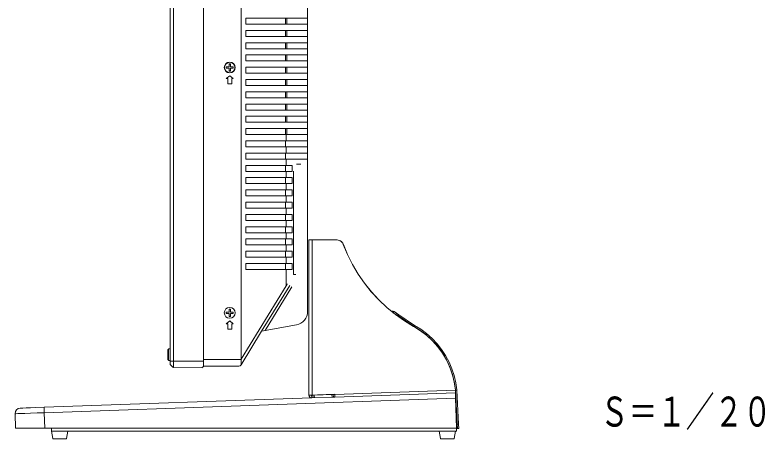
# Model space of a CAD drawing. Units: millimetres, scale not verified. Extents: x -63 to 62, y -56 to 57.
# Drawn here: x 21.47 to 49.03, y 0.03 to 15.59 of the extents above; entities that cross this region are included whole.
import ezdxf
from ezdxf.enums import TextEntityAlignment as Align

# ---------------------------------------------------------------- set-up
doc = ezdxf.new("R2010")
doc.units = ezdxf.units.MM
doc.header["$LTSCALE"] = 0.125
doc.layers.add('0-3_TOUROKU', color=7, linetype='Continuous')
doc.layers.add('0-5_GAIKEI', color=1, linetype='Continuous', lineweight=18)
doc.styles.add('ＭＳ ゴシック', font='')
doc.styles.get('ＭＳ ゴシック').set_extended_font_data('MS Gothic')

msp = doc.modelspace()

# ---------------------------------------------------------------- linework, layer by layer
at = {"layer": '0-5_GAIKEI'}
for p, q in [((27.2875, 2.6626), (27.2875, 30.6691)), ((28.391, 2.6933), (28.391, 30.6401)), ((29.9481, 15.4766), (32.2169, 15.4766)), ((29.9481, 15.2561), (29.9481, 15.4766)), ((31.4033, 15.2599), (31.4033, 15.4728)), ((31.4504, 15.2599), (31.4504, 15.4728)), ((32.2169, 15.2561), (29.9481, 15.2561)), ((29.9481, 15.0265), (32.2169, 15.0265)), ((29.9481, 14.806), (29.9481, 15.0265)), ((31.4033, 14.8098), (31.4033, 15.0227)), ((31.4504, 14.8098), (31.4504, 15.0227)), ((32.2169, 14.806), (29.9481, 14.806)), ((29.9481, 14.5764), (32.2169, 14.5764)), ((29.9481, 14.3559), (29.9481, 14.5764)), ((32.2169, 14.3559), (29.9481, 14.3559)), ((31.4033, 14.3597), (31.4033, 14.5726)), ((31.4504, 14.3597), (31.4504, 14.5726)), ((29.9481, 14.1263), (32.2169, 14.1263)), ((29.9481, 13.9058), (29.9481, 14.1263)), ((31.4033, 13.9096), (31.4033, 14.1225)), ((31.4504, 13.9096), (31.4504, 14.1225)), ((29.3812, 13.796), (29.3312, 13.796)), ((29.3312, 13.796), (29.3312, 13.691)), ((29.3812, 13.691), (29.3812, 13.796)), ((32.2169, 13.9058), (29.9481, 13.9058)), ((29.3312, 13.691), (29.2262, 13.691)), ((29.2262, 13.691), (29.2262, 13.641)), ((29.2262, 13.641), (29.3312, 13.641)), ((29.3312, 13.641), (29.3312, 13.5359)), ((29.3312, 13.5359), (29.3812, 13.5359)), ((29.4863, 13.691), (29.3812, 13.691)), ((29.3812, 13.641), (29.4863, 13.641)), ((29.3812, 13.5359), (29.3812, 13.641)), ((29.4863, 13.641), (29.4863, 13.691)), ((29.9481, 13.6762), (32.2169, 13.6761)), ((29.9481, 13.4557), (29.9481, 13.6762)), ((31.4033, 13.4595), (31.4033, 13.6724)), ((31.4504, 13.4595), (31.4504, 13.6724)), ((29.3562, 13.3659), (29.2312, 13.2659)), ((29.2312, 13.2659), (29.2812, 13.2659)), ((29.2812, 13.2659), (29.2812, 13.0658)), ((29.4813, 13.2659), (29.3562, 13.3659)), ((29.4313, 13.2659), (29.4813, 13.2659)), ((29.4313, 13.0658), (29.4313, 13.2659)), ((32.2169, 13.4557), (29.9481, 13.4557)), ((29.2812, 13.0658), (29.4313, 13.0658)), ((29.9481, 13.2261), (32.2169, 13.226)), ((29.9481, 13.0056), (29.9481, 13.2261)), ((32.2169, 13.0056), (29.9481, 13.0056)), ((31.4033, 13.0094), (31.4033, 13.2223)), ((31.4504, 13.0094), (31.4504, 13.2223)), ((29.9481, 12.776), (32.2169, 12.7759)), ((29.9481, 12.5555), (29.9481, 12.776)), ((31.4033, 12.5593), (31.4033, 12.7722)), ((31.4504, 12.5593), (31.4504, 12.7722)), ((32.2169, 12.5555), (29.9481, 12.5555)), ((29.9481, 12.3259), (32.2169, 12.3258)), ((29.9481, 12.1054), (29.9481, 12.3259)), ((31.4033, 12.1091), (31.4033, 12.3221)), ((31.4504, 12.1092), (31.4504, 12.3221)), ((32.2169, 12.1054), (29.9481, 12.1054)), ((29.9481, 11.6553), (29.9481, 11.8758)), ((29.9481, 11.8758), (32.2169, 11.8757)), ((31.4033, 11.659), (31.4033, 11.872)), ((31.4504, 11.659), (31.4504, 11.872)), ((32.2169, 11.6553), (29.9481, 11.6553)), ((29.9481, 11.2051), (29.9481, 11.4257)), ((29.9481, 11.4257), (32.2169, 11.4256)), ((31.4033, 11.2089), (31.4033, 11.4219)), ((31.4504, 11.2089), (31.4504, 11.4219)), ((32.2169, 11.2052), (29.9481, 11.2051)), ((31.4243, 11.2051), (31.4243, 10.9755)), ((29.9481, 10.755), (29.9481, 10.9755)), ((29.9481, 10.9755), (32.2169, 10.9755)), ((31.4033, 10.9718), (29.9481, 10.9718)), ((32.2169, 10.755), (29.9481, 10.755)), ((31.4033, 10.7588), (31.4033, 10.9718)), ((31.4243, 10.755), (31.4243, 10.5254)), ((29.9481, 10.3049), (29.9481, 10.5254)), ((29.9481, 10.5254), (32.2169, 10.5254)), ((31.4033, 10.3087), (31.4033, 10.5216)), ((32.2169, 10.3049), (29.9481, 10.3049)), ((31.4243, 10.3049), (31.4243, 10.0753)), ((29.9481, 9.8548), (29.9481, 10.0753)), ((29.9481, 10.0753), (31.6527, 10.0753)), ((31.4033, 9.8586), (31.4033, 10.0715)), ((31.6527, 10.0753), (31.6527, 9.8549)), ((31.9718, 10.1151), (31.815, 10.1151)), ((31.6527, 9.8549), (29.9481, 9.8548)), ((31.4243, 9.8548), (31.4243, 9.6252)), ((31.6993, 9.865), (31.6993, 6.0705)), ((29.9481, 9.4047), (29.9481, 9.6252)), ((29.9481, 9.6252), (31.6527, 9.6252)), ((31.6527, 9.4047), (29.9481, 9.4047)), ((31.4033, 9.4085), (31.4033, 9.6214)), ((31.4243, 9.4047), (31.4243, 9.1751)), ((31.6527, 9.6252), (31.6527, 9.4047)), ((29.9481, 8.9546), (29.9481, 9.1751)), ((29.9481, 9.1751), (31.6527, 9.1751)), ((31.4033, 8.9584), (31.4033, 9.1713)), ((31.6527, 9.1751), (31.6527, 8.9546)), ((31.6527, 8.9546), (29.9481, 8.9546)), ((31.4243, 8.9546), (31.4243, 8.725)), ((29.9481, 8.5045), (29.9481, 8.725)), ((29.9481, 8.725), (31.6527, 8.725)), ((31.4033, 8.5083), (31.4033, 8.7212)), ((31.6527, 8.725), (31.6527, 8.5045)), ((31.6527, 8.5045), (29.9481, 8.5045)), ((29.9481, 8.0544), (29.9481, 8.2749)), ((29.9481, 8.2749), (31.6527, 8.2748)), ((31.4033, 8.0582), (31.4033, 8.2711)), ((31.4243, 8.5045), (31.4243, 8.2749)), ((31.6527, 8.2748), (31.6527, 8.0544)), ((31.6527, 8.0544), (29.9481, 8.0544)), ((31.4243, 8.0544), (31.4243, 7.8248)), ((29.9481, 7.6043), (29.9481, 7.8248)), ((29.9481, 7.8248), (31.6527, 7.8247)), ((31.4033, 7.6081), (31.4033, 7.821)), ((31.6527, 7.8247), (31.6527, 7.6043)), ((31.6527, 7.6043), (29.9481, 7.6043)), ((31.4243, 7.6043), (31.4243, 7.3747)), ((29.9481, 7.1542), (29.9481, 7.3747)), ((29.9481, 7.3747), (31.6527, 7.3746)), ((31.4033, 7.1579), (31.4033, 7.3709)), ((31.6527, 7.3746), (31.6527, 7.1542)), ((32.2669, 1.6419), (32.2669, 7.3383)), ((32.2669, 7.3383), (33.2959, 7.3383)), ((32.3887, 1.6476), (32.3887, 7.3383)), ((33.339, 7.3345), (33.2959, 7.3383)), ((33.2985, 7.3383), (33.3416, 7.3345)), ((33.3808, 7.3234), (33.339, 7.3345)), ((33.3416, 7.3345), (33.3834, 7.3234)), ((33.4201, 7.3052), (33.3808, 7.3234)), ((33.3834, 7.3234), (33.4227, 7.3052)), ((33.4556, 7.2806), (33.4201, 7.3052)), ((33.4227, 7.3052), (33.4583, 7.2806)), ((33.4864, 7.2501), (33.4556, 7.2806)), ((33.4583, 7.2806), (33.489, 7.2501)), ((33.5114, 7.2148), (33.4864, 7.2501)), ((33.489, 7.2501), (33.5141, 7.2148)), ((33.53, 7.1758), (33.5114, 7.2148)), ((33.5141, 7.2148), (33.5327, 7.1758)), ((33.6853, 6.8008), (33.53, 7.1758)), ((33.5327, 7.1758), (33.53, 7.1758)), ((33.6879, 6.8008), (33.5327, 7.1758)), ((31.6527, 7.1542), (29.9481, 7.1542)), ((29.9481, 6.704), (29.9481, 6.9246)), ((29.9481, 6.9246), (31.6527, 6.9245)), ((31.4033, 6.7078), (31.4033, 6.9208)), ((31.4243, 7.1542), (31.4243, 6.9246)), ((31.6527, 6.9245), (31.6527, 6.7041)), ((31.6527, 6.7041), (29.9481, 6.704)), ((31.4243, 6.704), (31.4243, 6.4744)), ((33.8667, 6.4375), (33.6853, 6.8008)), ((33.8693, 6.4375), (33.6879, 6.8008)), ((29.9481, 6.2539), (29.9481, 6.4744)), ((29.9481, 6.4744), (31.6527, 6.4744)), ((31.4033, 6.2577), (31.4033, 6.4707)), ((31.6527, 6.4744), (31.6527, 6.254)), ((34.0733, 6.088), (33.8667, 6.4375)), ((34.0759, 6.088), (33.8693, 6.4375)), ((31.6527, 6.254), (29.9481, 6.2539)), ((31.4243, 6.2539), (31.4243, 5.6589)), ((31.6993, 6.0707), (31.7837, 6.0707)), ((34.304, 5.7539), (34.0733, 6.088)), ((34.3066, 5.7539), (34.0759, 6.088)), ((31.4243, 5.6589), (29.7709, 2.9677)), ((31.5601, 5.6637), (30.5295, 3.9862)), ((31.6401, 5.6113), (30.6562, 4.0099)), ((31.4652, 5.7202), (31.4243, 5.6589)), ((31.4684, 5.7249), (31.4652, 5.7202)), ((34.5577, 5.4369), (34.304, 5.7539)), ((34.5603, 5.4369), (34.3066, 5.7539)), ((34.8331, 5.1386), (34.5577, 5.4369)), ((34.8357, 5.1386), (34.5603, 5.4369)), ((35.1289, 4.8604), (34.8331, 5.1386)), ((35.1315, 4.8604), (34.8357, 5.1386)), ((29.2262, 4.6888), (29.2262, 4.6388)), ((29.3312, 4.6888), (29.2262, 4.6888)), ((29.3312, 4.7938), (29.3312, 4.6888)), ((29.3812, 4.7938), (29.3312, 4.7938)), ((29.3812, 4.6888), (29.3812, 4.7938)), ((29.4863, 4.6888), (29.3812, 4.6888)), ((29.4863, 4.6388), (29.4863, 4.6888)), ((35.4435, 4.6039), (35.1289, 4.8604)), ((35.4462, 4.6039), (35.1315, 4.8604)), ((35.292, 4.7296), (35.3494, 4.7296)), ((35.292, 4.7296), (35.3261, 4.7296)), ((35.3261, 4.7296), (35.3261, 4.7017)), ((35.3475, 4.7277), (35.3409, 4.6897)), ((35.3608, 4.7246), (35.3488, 4.6832)), ((35.3957, 4.7084), (35.3678, 4.6669)), ((35.3957, 4.7084), (35.4887, 4.6461)), ((29.2262, 4.6388), (29.3312, 4.6388)), ((29.3312, 4.6388), (29.3312, 4.5337)), ((29.3312, 4.5337), (29.3812, 4.5337)), ((29.3812, 4.5337), (29.3812, 4.6388)), ((29.3812, 4.6388), (29.4863, 4.6388)), ((35.3678, 4.6669), (35.3681, 4.6631)), ((35.3678, 4.6669), (35.4609, 4.6046)), ((35.7755, 4.3701), (35.4435, 4.6039)), ((35.7781, 4.3701), (35.4462, 4.6039)), ((35.4609, 4.6046), (35.4887, 4.6462)), ((35.463, 4.6033), (35.4609, 4.6046)), ((35.4612, 4.6008), (35.4612, 4.6008)), ((35.4914, 4.5843), (35.463, 4.6033)), ((35.4887, 4.6462), (35.4908, 4.6448)), ((35.4908, 4.6448), (35.5192, 4.6258)), ((35.5422, 4.5503), (35.4914, 4.5843)), ((35.5192, 4.6258), (35.57, 4.5919)), ((35.5422, 4.5503), (35.57, 4.5919)), ((35.5422, 4.5503), (36.1231, 4.1614)), ((35.57, 4.5919), (36.1492, 4.2041)), ((29.3562, 4.3637), (29.2312, 4.2637)), ((29.2312, 4.2637), (29.2812, 4.2637)), ((29.2812, 4.2637), (29.2812, 4.0636)), ((29.4813, 4.2637), (29.3562, 4.3637)), ((29.4313, 4.0636), (29.4313, 4.2637)), ((29.4313, 4.2637), (29.4813, 4.2637)), ((36.1232, 4.1604), (35.7755, 4.3701)), ((36.1141, 4.1675), (35.7781, 4.3701)), ((36.1492, 4.2041), (36.1231, 4.1614)), ((36.1231, 4.1614), (36.3693, 4.0085)), ((36.1232, 4.1604), (36.3478, 4.0222)), ((36.1232, 4.1604), (36.1234, 4.1604)), ((36.1492, 4.2041), (36.3775, 4.0635)), ((29.2812, 4.0636), (29.4313, 4.0636)), ((36.3478, 4.0222), (36.5594, 3.8649)), ((36.3693, 4.0085), (36.5997, 3.8324)), ((36.3775, 4.0635), (36.5926, 3.9033)), ((36.5594, 3.8649), (36.7564, 3.6895)), ((36.5926, 3.9033), (36.7929, 3.7247)), ((36.5997, 3.8324), (36.8121, 3.6349)), ((36.7564, 3.6895), (36.9372, 3.4976)), ((36.7929, 3.7247), (36.9764, 3.5295)), ((36.8121, 3.6349), (37.0044, 3.4176)), ((27.0769, 2.9364), (27.0769, 3.3183)), ((27.1019, 3.3183), (27.0769, 3.3183)), ((27.1019, 2.9164), (27.1019, 3.3382)), ((27.1019, 3.3382), (27.1669, 3.3382)), ((36.9372, 3.4976), (37.1004, 3.2905)), ((36.9764, 3.5295), (37.1422, 3.3189)), ((37.0044, 3.4176), (37.175, 3.1828)), ((37.1422, 3.3189), (37.2888, 3.0947)), ((37.1004, 3.2905), (37.2448, 3.0698)), ((37.175, 3.1828), (37.322, 2.9325)), ((37.2448, 3.0698), (37.3693, 2.8374)), ((37.2888, 3.0947), (37.4152, 2.8582)), ((27.0769, 2.9364), (27.1019, 2.9364)), ((27.1019, 2.9164), (27.1669, 2.9164)), ((27.1669, 2.8934), (28.391, 2.8934)), ((29.6865, 2.9534), (28.391, 2.9534)), ((29.7718, 2.9507), (29.6865, 2.9534)), ((37.322, 2.9325), (37.4441, 2.6694)), ((37.3693, 2.8374), (37.4729, 2.5949)), ((37.4152, 2.8582), (37.5201, 2.612)), ((37.4441, 2.6694), (37.5402, 2.3956)), ((37.4729, 2.5949), (37.5549, 2.3442)), ((37.5201, 2.612), (37.6032, 2.3577)), ((37.5402, 2.3956), (37.6094, 2.1142)), ((37.5549, 2.3442), (37.6144, 2.0873)), ((37.6032, 2.3577), (37.6635, 2.0972)), ((37.6094, 2.1142), (37.6511, 1.8274)), ((37.6144, 2.0873), (37.6498, 1.8361)), ((37.6635, 2.0972), (37.7008, 1.8322)), ((32.2669, 1.6434), (33.2127, 1.6764)), ((32.3669, 1.6419), (33.2129, 1.6714)), ((32.848, 1.6587), (32.8478, 1.6636)), ((32.9478, 1.6671), (32.9479, 1.6622)), ((33.1129, 1.668), (33.1164, 1.568)), ((33.1629, 1.6697), (33.1664, 1.5698)), ((33.2127, 1.6764), (33.2137, 1.6491)), ((33.2129, 1.6714), (37.6512, 1.8264)), ((33.219, 1.5714), (37.6547, 1.7263)), ((37.6471, 1.7108), (37.6468, 1.6924)), ((37.6468, 1.6924), (37.6469, 1.6675)), ((37.6469, 1.6675), (37.6473, 1.6372)), ((37.6477, 1.7222), (37.6471, 1.7108)), ((37.6486, 1.726), (37.6477, 1.7222)), ((37.6521, 1.6261), (37.6486, 1.726)), ((37.7009, 1.8322), (37.6511, 1.8274)), ((37.701, 1.8301), (37.6511, 1.8274)), ((37.6511, 1.8274), (37.7169, 0.5719)), ((37.6547, 1.7266), (37.6513, 1.8232)), ((37.6532, 1.7856), (37.6532, 1.7882)), ((37.6535, 1.7689), (37.6532, 1.7856)), ((37.6539, 1.7534), (37.6535, 1.7689)), ((37.6544, 1.7349), (37.6539, 1.7534)), ((37.6547, 1.7263), (37.6547, 1.7266)), ((22.5342, 1.1982), (32.3704, 1.5417)), ((22.536, 0.9984), (37.6503, 1.5262)), ((32.3669, 1.6434), (32.2669, 1.6434)), ((32.2669, 1.6419), (32.3669, 1.6419)), ((32.3913, 1.6476), (32.3669, 1.6434)), ((32.3669, 1.6419), (32.3669, 1.6434)), ((32.3704, 1.542), (32.3669, 1.6419)), ((32.3704, 1.542), (33.1664, 1.5698)), ((32.4134, 1.6435), (32.4168, 1.5436)), ((32.4481, 1.6497), (32.4482, 1.6447)), ((32.4633, 1.6453), (32.4668, 1.5453)), ((32.5482, 1.6482), (32.548, 1.6532)), ((33.1664, 1.5695), (33.219, 1.5714)), ((33.2146, 1.628), (33.2137, 1.6491)), ((33.2156, 1.6091), (33.2146, 1.628)), ((33.2166, 1.5932), (33.2156, 1.6091)), ((33.2175, 1.5813), (33.2166, 1.5932)), ((33.2183, 1.574), (33.2175, 1.5813)), ((33.219, 1.5714), (33.2183, 1.574)), ((37.6473, 1.6372), (37.648, 1.6027)), ((37.648, 1.6027), (37.649, 1.5652)), ((37.649, 1.5652), (37.6503, 1.5262)), ((37.6503, 1.5262), (37.6887, 0.427)), ((37.6529, 1.5262), (37.6503, 1.5262)), ((37.6513, 1.6162), (37.6512, 1.6043)), ((37.6512, 1.6043), (37.6513, 1.5885)), ((37.6516, 1.6236), (37.6513, 1.6162)), ((37.6513, 1.5885), (37.6517, 1.5695)), ((37.6521, 1.6261), (37.6516, 1.6236)), ((37.6521, 1.6239), (37.6516, 1.6239)), ((37.6517, 1.5695), (37.6522, 1.5484)), ((37.6517, 1.5675), (37.6647, 1.5682)), ((37.6522, 1.5484), (37.6529, 1.5262)), ((37.6529, 1.5262), (37.6913, 0.427)), ((37.6726, 1.4186), (37.6567, 1.4177)), ((21.6583, 1.1669), (21.6647, 1.1672)), ((21.6647, 1.1672), (21.6836, 1.1679)), ((21.6836, 1.1679), (21.758, 1.1707)), ((21.758, 1.1707), (21.8774, 1.175)), ((21.8774, 1.175), (22.035, 1.1807)), ((22.035, 1.1807), (22.222, 1.1873)), ((22.222, 1.1873), (22.5342, 1.1982)), ((22.5328, 1.183), (22.5325, 1.1646)), ((22.5325, 1.1646), (22.5326, 1.1397)), ((22.5326, 1.1397), (22.533, 1.1094)), ((22.5333, 1.1944), (22.5328, 1.183)), ((22.533, 1.1094), (22.5337, 1.0749)), ((22.5342, 1.1982), (22.5333, 1.1944)), ((37.662, 1.2676), (37.6804, 1.2686)), ((21.4654, 0.96), (21.4732, 0.9604)), ((21.4654, 0.96), (21.4841, 0.4265)), ((21.4732, 0.9604), (21.4963, 0.9613)), ((21.4963, 0.9613), (21.5654, 0.9639)), ((21.5654, 0.9639), (21.6538, 0.9671)), ((21.6538, 0.9671), (21.8242, 0.9733)), ((21.8242, 0.9733), (22.0363, 0.9808)), ((22.0363, 0.9808), (22.2781, 0.9893)), ((22.2781, 0.9893), (22.536, 0.9984)), ((22.5337, 1.0749), (22.5347, 1.0374)), ((37.7169, 0.5719), (37.7668, 0.5745)), ((37.7248, 0.4217), (37.7169, 0.5719)), ((21.484, 0.427), (22.5594, 0.427)), ((22.5594, 0.427), (37.6887, 0.427)), ((22.8019, 0.327), (22.8497, 0.0494)), ((22.8119, 0.327), (22.8019, 0.327)), ((22.8094, 0.4075), (22.8093, 0.427)), ((22.8095, 0.3887), (22.8094, 0.4075)), ((22.8097, 0.3714), (22.8095, 0.3887)), ((22.8101, 0.3563), (22.8097, 0.3714)), ((22.8105, 0.3438), (22.8101, 0.3563)), ((22.8109, 0.3346), (22.8105, 0.3438)), ((22.8114, 0.3289), (22.8109, 0.3346)), ((22.8119, 0.327), (22.8114, 0.3289)), ((37.2087, 0.327), (22.8119, 0.327)), ((23.4059, 0.3247), (23.3581, 0.0477)), ((37.0519, 0.324), (23.4059, 0.3247)), ((37.052, 0.3245), (37.0998, 0.0469)), ((37.4769, 0.327), (37.2087, 0.327)), ((37.4769, 0.327), (37.6887, 0.327)), ((37.652, 0.3245), (37.6041, 0.0469)), ((37.6866, 0.3249), (37.6519, 0.3251)), ((37.6888, 0.324), (37.6519, 0.324)), ((37.6888, 0.3249), (37.6866, 0.3249)), ((37.6887, 0.3271), (37.6887, 0.427)), ((37.6887, 0.427), (37.6913, 0.427)), ((37.6887, 0.327), (37.6887, 0.3271)), ((37.6888, 0.3271), (37.6888, 0.3249)), ((37.6897, 0.4718), (37.6962, 0.472)), ((37.6902, 0.4185), (37.6906, 0.4238)), ((37.6904, 0.4219), (37.6971, 0.422)), ((37.6906, 0.4238), (37.691, 0.4265)), ((37.6906, 0.4193), (37.6909, 0.4219)), ((37.6971, 0.422), (37.6962, 0.472)), ((37.6971, 0.422), (37.6973, 0.42)), ((37.7248, 0.4217), (37.7747, 0.4243)), ((37.7248, 0.4217), (37.7248, 0.4207)), ((37.7249, 0.4207), (37.725, 0.4188)), ((37.725, 0.4188), (37.7749, 0.4214)), ((37.725, 0.4188), (37.7251, 0.4178)), ((37.7251, 0.4178), (37.775, 0.4204)), ((37.7747, 0.4243), (37.7748, 0.4233)), ((37.7748, 0.4233), (37.7749, 0.4214)), ((37.7749, 0.4214), (37.775, 0.4204)), ((22.8686, 0.0353), (22.8712, 0.0352)), ((22.8686, 0.0353), (22.8706, 0.0353)), ((22.8706, 0.0353), (22.9047, 0.0354)), ((22.8712, 0.0352), (22.916, 0.0351)), ((22.9047, 0.0354), (23.0062, 0.0355)), ((22.9182, 0.0352), (22.916, 0.0353)), ((22.9364, 0.0352), (22.9182, 0.0352)), ((23.0195, 0.0351), (22.9364, 0.0352)), ((23.0062, 0.0355), (23.1401, 0.0355)), ((23.1648, 0.0351), (23.0195, 0.0351)), ((23.2599, 0.0352), (23.1648, 0.0351)), ((23.2937, 0.0352), (23.2599, 0.0352)), ((23.296, 0.0353), (23.2937, 0.0352)), ((23.296, 0.0351), (23.3433, 0.0353)), ((37.1166, 0.0345), (37.1146, 0.0345)), ((37.1172, 0.0345), (37.1146, 0.0345)), ((37.1232, 0.0344), (37.1166, 0.0345)), ((37.1171, 0.0345), (37.162, 0.0346)), ((37.162, 0.0343), (37.1232, 0.0344)), ((37.2991, 0.0347), (37.1558, 0.0346)), ((37.1642, 0.0345), (37.162, 0.0345)), ((37.171, 0.0344), (37.1642, 0.0345)), ((37.2174, 0.0344), (37.171, 0.0344)), ((37.3222, 0.0343), (37.2174, 0.0344)), ((37.2522, 0.0347), (37.3861, 0.0347)), ((37.4108, 0.0343), (37.3222, 0.0343)), ((37.3697, 0.0347), (37.5329, 0.0346)), ((37.5058, 0.0344), (37.4108, 0.0343)), ((37.5397, 0.0345), (37.5058, 0.0344)), ((37.5259, 0.0346), (37.5807, 0.0345)), ((37.542, 0.0345), (37.5397, 0.0345)), ((37.5532, 0.0344), (37.542, 0.0343)), ((37.5873, 0.0345), (37.5532, 0.0344)), ((37.5788, 0.0345), (37.5868, 0.0345)), ((37.5893, 0.0345), (37.5867, 0.0345)), ((37.5893, 0.0345), (37.5873, 0.0345))]:
    msp.add_line(p, q, dxfattribs=at)
at = {"layer": '0-5_GAIKEI', "color": 7}
for p, q in [((29.7709, 30.607), (29.7709, 2.7514)), ((27.1669, 2.7852), (27.1669, 30.5482)), ((32.2169, 4.7169), (32.2169, 28.5008)), ((30.5295, 3.9862), (31.8087, 4.2253)), ((30.5295, 3.9862), (29.7706, 2.751)), ((27.1813, 2.7501), (27.2526, 2.6775)), ((27.1813, 2.7501), (27.2526, 2.6775)), ((27.2874, 2.6626), (28.341, 2.6442)), ((28.391, 2.6933), (28.341, 2.6533)), ((29.6854, 2.7033), (28.391, 2.7033))]:
    msp.add_line(p, q, dxfattribs=at)
at = {"layer": '0-5_GAIKEI'}
for points in [[(37.701, 1.8301), (37.7668, 0.5745), (37.7747, 0.4243)], [(22.5347, 1.0374), (22.536, 0.9984), (22.5558, 0.4295)]]:
    msp.add_lwpolyline(points, dxfattribs=at)
for centre, radius in [((29.3562, 13.666), 0.2), ((29.3562, 13.666), 0.19), ((29.3562, 4.6638), 0.2)]:
    msp.add_circle(centre, radius, dxfattribs=at)
for centre, radius, start, end in [((29.3562, 13.666), 0.125, 79.07739, 100.86912), ((29.3562, 13.666), 0.125, 169.6236, 189.85933), ((29.3562, 13.666), 0.125, 259.07739, 280.86912), ((29.3562, 13.666), 0.125, 349.6236, 9.85933), ((35.3261, 4.6046), 0.125, 56.1993, 89.99931), ((35.3261, 4.6046), 0.075, 56.1993, 73.88668), ((37.6511, 1.8274), 0.05, 2.99932, 5.51341), ((32.3669, 1.6419), 0.1, 180, 272), ((21.6653, 0.967), 0.2, 91.99863, 181.99863), ((37.6958, 0.497), 0.025, 270.99931, 2.99931), ((37.6958, 0.497), 0.075, 270.99931, 292.57664), ((22.8645, 0.052), 0.015, 189.78241, 270), ((22.8686, 0.0503), 0.015, 238.01006, 269.99999), ((23.3433, 0.0503), 0.015, 270, 350.2176), ((37.1146, 0.0495), 0.015, 189.7824, 269.99999), ((37.5893, 0.0495), 0.015, 270, 350.2176)]:
    msp.add_arc(centre, radius, start, end, dxfattribs=at)
at = {"layer": '0-5_GAIKEI', "color": 7}
for centre, radius, start, end in [((31.7168, 4.7169), 0.5001, 280.58777, 0), ((27.2169, 2.7852), 0.05, 179.98045, 224.51902), ((27.2883, 2.7126), 0.05, 224.52269, 269), ((29.6854, 2.8033), 0.1, 270, 328.43457)]:
    msp.add_arc(centre, radius, start, end, dxfattribs=at)

# ---------------------------------------------------------------- texts
at = {"layer": '0-3_TOUROKU', "style": 'ＭＳ ゴシック', "width": 0.7}
msp.add_text('Ｓ＝１／２０', height=1.1, dxfattribs=at).set_placement((42.9647, 0.1585), align=Align.BOTTOM_LEFT)

doc.saveas('drawing.dxf')
